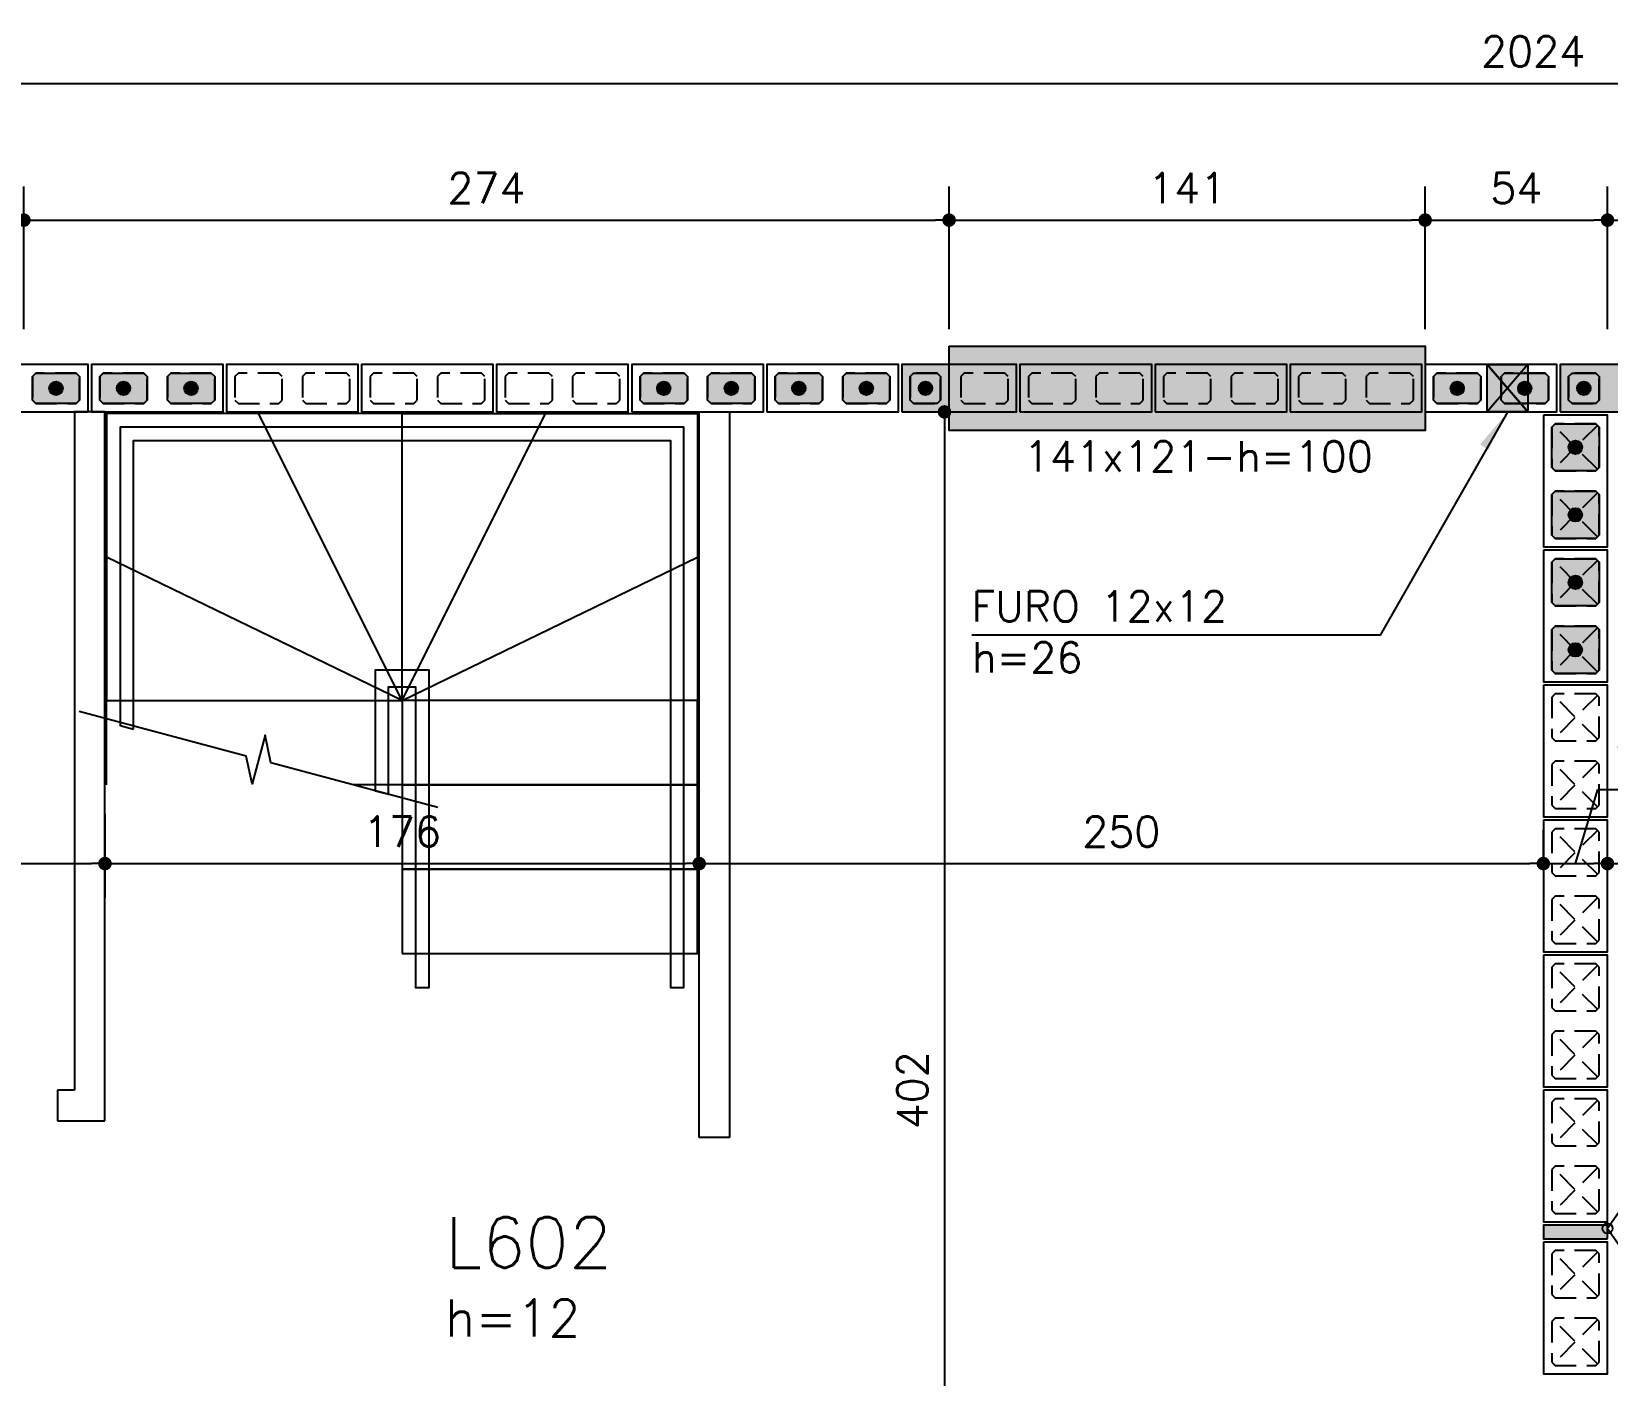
# Model space of a CAD drawing. Extents: x -14651 to 3496, y -4567 to 1191.
# Drawn here: x 1016.8 to 1483.5, y 685.9 to 1084.1 of the extents above; entities that cross this region are included whole.
import ezdxf
from ezdxf.enums import TextEntityAlignment as Align

# ---------------------------------------------------------------- set-up
doc = ezdxf.new("R2010")
doc.units = 0
doc.header["$LTSCALE"] = 25
doc.linetypes.add('DASHED2', pattern=[0.375, 0.25, -0.125])
for name, color, linetype in [('203', 1, 'DASHED2'), ('213', 252, 'Continuous'), ('241', 2, 'Continuous'), ('247', 50, 'Continuous'), ('248', 100, 'Continuous'), ('253', 251, 'Continuous'), ('ABERTURAS', 53, 'Continuous'), ('ac-furo', 170, 'Continuous'), ('ALVENARIA NÃO ESTRUTURAL', 242, 'Continuous'), ('Arranque', 14, 'Continuous'), ('COTA', 1, 'Continuous'), ('FERRO', 5, 'Continuous'), ('H2', 252, 'Continuous'), ('L-D', 2, 'Continuous'), ('L-N', 4, 'Continuous'), ('Linha_fina', 1, 'Continuous'), ('Pena_2', 2, 'Continuous'), ('T1', 2, 'Continuous'), ('TJANELA', 2, 'Continuous'), ('VIGA', 3, 'Continuous'), ('XREF-MC41-BAS-PLN-TIPO-14-FINAL-09$0$PAR_ALV_VED_ATOMO', 4, 'Continuous')]:
    doc.layers.add(name, color=color, linetype=linetype)
doc.styles.add('COTA', font='romans.shx')
doc.styles.get("Standard").update_dxf_attribs({"font": 'romans.shx'})
doc.styles.add('Texto1', font='romans.shx', dxfattribs={"height": 9})
doc.dimstyles.new('forma', dxfattribs={"dimscale": 5, "dimtxt": 1.8, "dimasz": 0.8, "dimexe": 2, "dimexo": 1, "dimgap": 1, "dimtad": 1, "dimdec": 1, "dimzin": 9, "dimtxsty": 'COTA', "dimblk1": 'DOT', "dimblk2": 'DOT', "dimsah": 1, "dimcen": 0, "dimdle": 1, "dimclrd": 256, "dimclre": 256, "dimclrt": 2, "dimadec": 0, "dimazin": 0, "dimtfac": 1, "dimtdec": 0, "dimtmove": 0, "dimatfit": 3, "dimfxl": 1, "dimtolj": 1, "dimtzin": 0, "dimarcsym": 0})

# ---------------------------------------------------------------- blocks, each defined once
blk = doc.blocks.new('P4015', base_point=(5842102.11612, -8124149.02973))
blk.add_lwpolyline([(5842082.61612, -8124156.02973), (5842121.61612, -8124156.02973), (5842121.61612, -8124142.02973), (5842082.61612, -8124142.02973), (5842082.61612, -8124156.02973)])
at = {"color": 1, "linetype": 'DASHED2'}
for points in [[(5842085.11612, -8124152.52973), (5842086.11612, -8124153.52973), (5842098.11612, -8124153.52973), (5842099.11612, -8124152.52973), (5842099.11612, -8124145.52973), (5842098.11612, -8124144.52973), (5842086.11612, -8124144.52973), (5842085.11612, -8124145.52973), (5842085.11612, -8124152.52973)], [(5842105.11612, -8124152.52973), (5842106.11612, -8124153.52973), (5842118.11612, -8124153.52973), (5842119.11612, -8124152.52973), (5842119.11612, -8124145.52973), (5842118.11612, -8124144.52973), (5842106.11612, -8124144.52973), (5842105.11612, -8124145.52973), (5842105.11612, -8124152.52973)]]:
    blk.add_lwpolyline(points, dxfattribs=at)
blk = doc.blocks.new('P3515')
at = {"layer": '248'}
h = blk.add_hatch(color=100, dxfattribs=at)
h.paths.add_polyline_path([(17, 7), (-17, 7), (-17, -7), (17, -7)])
h.paths.add_polyline_path([(-5.5, -3.5), (-6.5, -4.5), (-13.5, -4.5), (-14.5, -3.5), (-14.5, 3.5), (-13.5, 4.5), (-6.5, 4.5), (-5.5, 3.5)], flags=16)
h.paths.add_polyline_path([(0.5, 3.5), (1.5, 4.5), (13.5, 4.5), (14.5, 3.5), (14.5, -3.5), (13.5, -4.5), (1.5, -4.5), (0.5, -3.5)], flags=16)
blk.add_lwpolyline([(-17, -7), (17, -7), (17, 7), (-17, 7), (-17, -7)])
at = {"color": 1, "linetype": 'DASHED2'}
for points in [[(-14.5, -3.5), (-13.5, -4.5), (-6.5, -4.5), (-5.5, -3.5), (-5.5, 3.5), (-6.5, 4.5), (-13.5, 4.5), (-14.5, 3.5), (-14.5, -3.5)], [(0.5, -3.5), (1.5, -4.5), (13.5, -4.5), (14.5, -3.5), (14.5, 3.5), (13.5, 4.5), (1.5, 4.5), (0.5, 3.5), (0.5, -3.5)]]:
    blk.add_lwpolyline(points, dxfattribs=at)
blk = doc.blocks.new('P4020')
blk.add_lwpolyline([(-19.5, -9.5), (19.5, -9.5), (19.5, 9.5), (-19.5, 9.5), (-19.5, -9.5)])
at = {"color": 1, "linetype": 'DASHED2'}
for points in [[(-17, -6), (-16, -7), (-4, -7), (-3, -6), (-3, 6), (-4, 7), (-16, 7), (-17, 6), (-17, -6)], [(3, -6), (4, -7), (16, -7), (17, -6), (17, 6), (16, 7), (4, 7), (3, 6), (3, -6)]]:
    blk.add_lwpolyline(points, dxfattribs=at)
at = {"layer": '203', "color": 253}
for p, q in [((-16.5, 6.5), (-3.5, -6.5)), ((-3.5, 6.5), (-16.5, -6.5)), ((16.5, 6.5), (3.5, -6.5)), ((3.5, 6.5), (16.5, -6.5))]:
    blk.add_line(p, q, dxfattribs=at)
blk = doc.blocks.new('P0520')
at = {"layer": '253'}
blk.add_hatch(color=129, dxfattribs=at).paths.add_polyline_path([(2, 9.5), (-2, 9.5), (-2, -9.5), (2, -9.5)])
blk.add_lwpolyline([(2, 9.5), (-2, 9.5), (-2, -9.5), (2, -9.5), (2, 9.5)])
blk = doc.blocks.new('GR-0909')
at = {"layer": '213'}
h = blk.add_hatch(color=256, dxfattribs=at)
h.paths.add_polyline_path([(3.5, -4.5), (4.5, -3.5), (4.500001, 3.5), (3.500001, 4.5), (-3.499999, 4.5), (-4.499999, 3.5), (-4.5, -3.5), (-3.5, -4.5)])
h.paths.add_polyline_path([(-2, 0, -1), (2, 0, -1)], flags=16)
at = {"layer": 'Arranque'}
blk.add_hatch(color=256, dxfattribs=at).paths.add_polyline_path([(2, 0, 1), (-2, 0, 1)])
at = {"layer": '213'}
blk.add_lwpolyline([(3.500001, 4.5), (4.500001, 3.5), (4.5, -3.5), (3.5, -4.5), (-3.5, -4.5), (-4.5, -3.5), (-4.499999, 3.5), (-3.499999, 4.5), (3.500001, 4.5)], dxfattribs=at)
at = {"layer": 'FERRO', "linetype": 'Continuous'}
blk.add_circle((0, 0), 2, dxfattribs=at)
blk = doc.blocks.new('GR-1409')
at = {"layer": '213'}
h = blk.add_hatch(color=256, dxfattribs=at)
h.paths.add_polyline_path([(-6, 4.5), (-7, 3.5), (-7, -3.5), (-6, -4.5), (6, -4.5), (7, -3.5), (7, 3.5), (6, 4.5)])
h.paths.add_polyline_path([(-2, 0, 1), (2, 0, 1)], flags=16)
at = {"layer": 'Arranque'}
blk.add_hatch(color=256, dxfattribs=at).paths.add_polyline_path([(-2, 0, 1), (2, 0, 1)])
at = {"layer": '213'}
blk.add_lwpolyline([(-7, 3.5), (-6, 4.5), (6, 4.5), (7, 3.5), (7, -3.5), (6, -4.5), (-6, -4.5), (-7, -3.5), (-7, 3.5)], dxfattribs=at)
at = {"layer": 'FERRO', "linetype": 'Continuous'}
blk.add_circle((0, 0), 2, dxfattribs=at)
blk = doc.blocks.new('GR-1414')
at = {"layer": '213'}
h = blk.add_hatch(color=256, dxfattribs=at)
h.paths.add_polyline_path([(6, -7), (7, -6), (7, 6), (6, 7), (-6, 7), (-7, 6), (-7, -6), (-6, -7)])
h.paths.add_polyline_path([(2, 0, 1), (-2, 0, 1)], flags=16)
at = {"layer": 'Arranque'}
blk.add_hatch(color=256, dxfattribs=at).paths.add_polyline_path([(2, 0, 1), (-2, 0, 1)])
at = {"layer": '213'}
for p, q in [((-7, 6), (-6, 7)), ((-7, -6), (-7, 6)), ((-6, 7), (6, 7)), ((6, 7), (7, 6)), ((7, 6), (7, -6)), ((-6, -7), (-7, -6)), ((6, -7), (-6, -7)), ((7, -6), (6, -7))]:
    blk.add_line(p, q, dxfattribs=at)
at = {"layer": 'FERRO', "linetype": 'Continuous'}
blk.add_circle((0, 0), 2, dxfattribs=at)
blk = doc.blocks.new('*U94')
blk.add_lwpolyline([(-1.1, 0), (-0.075, 0), (0, -0.15), (0, 0.15), (0.075, 0), (1.1, 0)])
blk = doc.blocks.new('A$C8e916747')
at = {"layer": 'ALVENARIA NÃO ESTRUTURAL'}
for p, q in [((1203.31, -218.15), (1194.31, -218.15)), ((1194.31, -218.15), (1194.31, -419.15)), ((1203.31, -428.15), (1203.31, -218.15)), ((1379.31, -433.15), (1379.31, -218.15)), ((1379.31, -218.15), (1388.31, -218.15)), ((1388.31, -218.15), (1388.31, -433.15)), ((1194.31, -419.15), (1189.31, -419.15)), ((1189.31, -419.15), (1189.31, -428.15)), ((1189.31, -428.15), (1189.31, -428.15)), ((1189.31, -428.15), (1189.31, -428.15)), ((1189.31, -428.15), (1203.31, -428.15)), ((1379.31, -433.15), (1379.31, -433.15)), ((1379.31, -433.15), (1379.31, -433.15)), ((1379.31, -433.15), (1379.31, -433.15)), ((1388.31, -433.15), (1379.31, -433.15)), ((1379.31, -433.15), (1379.31, -433.15))]:
    blk.add_line(p, q, dxfattribs=at)
for points in [[(1211.81, -312.17), (1211.81, -226.65), (1370.81, -226.65), (1370.81, -388.65), (1374.81, -388.65), (1374.81, -222.65), (1207.81, -222.65), (1207.81, -311.1)], [(1287.31, -331.46), (1287.31, -299.65), (1291.31, -299.65), (1295.31, -299.65), (1295.31, -388.65), (1299.31, -388.65), (1299.31, -294.65), (1291.31, -294.65), (1283.31, -294.65), (1283.31, -330.39)]]:
    blk.add_lwpolyline(points, close=True, dxfattribs=at)
at = {"layer": 'Pena_2'}
for points in [[(1203.81, -303.65), (1291.31, -303.65), (1291.31, -218.65), (1203.81, -218.65)], [(1378.81, -303.65), (1291.31, -303.65), (1291.31, -218.65), (1378.81, -218.65)], [(1291.31, -328.65), (1378.81, -328.65), (1378.81, -303.65), (1291.31, -303.65)], [(1291.31, -353.65), (1378.81, -353.65), (1378.81, -328.65), (1291.31, -328.65)], [(1291.31, -378.65), (1378.81, -378.65), (1378.81, -353.65), (1291.31, -353.65)]]:
    blk.add_lwpolyline(points, close=True, dxfattribs=at)
for points in [[(1291.31, -303.65), (1248.81, -218.65)], [(1291.31, -303.65), (1333.81, -218.65)], [(1291.31, -303.65), (1203.81, -261.15)], [(1291.31, -303.65), (1378.81, -261.15)], [(1203.81, -328.65), (1203.81, -303.65), (1291.31, -303.65), (1291.31, -328.65), (1276.8, -328.65)]]:
    blk.add_lwpolyline(points, dxfattribs=at)
at = {"layer": 'XREF-MC41-BAS-PLN-TIPO-14-FINAL-09$0$PAR_ALV_VED_ATOMO'}
blk.add_line((1203.31, -428.15), (1203.31, -428.15), dxfattribs=at)
blk.add_line((1203.31, -428.15), (1203.31, -428.15), dxfattribs=at)
at = {"layer": 'Pena_2', "xscale": 49.99999999999999, "yscale": 49.99999999999999, "zscale": 49.99999999999999, "rotation": 165}
blk.add_blockref('*U94', (1248.81, -321.15), dxfattribs=at)
blk = doc.blocks.new('_Dot')
at = {"color": 0, "linetype": 'ByBlock', "lineweight": -2}
blk.add_line((-0.5, 0), (-1, 0), dxfattribs=at)
at = {"color": 0, "linetype": 'ByBlock', "const_width": 0.5}
blk.add_lwpolyline([(-0.25, 0, 1), (0.25, 0, 1)], format="xyb", close=True, dxfattribs=at)
blk = doc.blocks.new('*D100')
at = {"layer": 'COTA', "lineweight": -2, "transparency": 16777216}
for p, q in [((1014.52, 995.9), (1014.52, 1038.22)), ((1288.52, 995.9), (1288.52, 1038.22)), ((1018.52, 1028.22), (1284.52, 1028.22))]:
    blk.add_line(p, q, dxfattribs=at)
at = {"layer": 'Defpoints', "color": 0, "transparency": 16777216}
for p in [(1288.52, 1028.22), (1014.52, 990.9), (1288.52, 990.9)]:
    blk.add_point(p, dxfattribs=at)
at = {"layer": 'COTA', "lineweight": -2, "transparency": 16777216, "xscale": 4, "yscale": 4, "zscale": 4, "rotation": 180}
blk.add_blockref('_Dot', (1014.52, 1028.22), dxfattribs=at)
at = {"layer": 'COTA', "lineweight": -2, "transparency": 16777216, "xscale": 4, "yscale": 4, "zscale": 4}
blk.add_blockref('_Dot', (1288.52, 1028.22), dxfattribs=at)
at = {"layer": 'COTA', "color": 2, "transparency": 16777216, "insert": (1151.52, 1037.72), "char_height": 9, "attachment_point": 5, "style": 'COTA'}
blk.add_mtext('\\A1;274 ', dxfattribs=at)
blk = doc.blocks.new('*D101')
at = {"layer": 'COTA', "lineweight": -2, "transparency": 16777216}
for p, q in [((1288.52, 995.9), (1288.52, 1038.22)), ((1429.52, 995.9), (1429.52, 1038.22)), ((1292.52, 1028.22), (1425.52, 1028.22))]:
    blk.add_line(p, q, dxfattribs=at)
at = {"layer": 'Defpoints', "color": 0, "transparency": 16777216}
for p in [(1429.52, 1028.22), (1288.52, 990.9), (1429.52, 990.9)]:
    blk.add_point(p, dxfattribs=at)
at = {"layer": 'COTA', "lineweight": -2, "transparency": 16777216, "xscale": 4, "yscale": 4, "zscale": 4, "rotation": 180}
blk.add_blockref('_Dot', (1288.52, 1028.22), dxfattribs=at)
at = {"layer": 'COTA', "lineweight": -2, "transparency": 16777216, "xscale": 4, "yscale": 4, "zscale": 4}
blk.add_blockref('_Dot', (1429.52, 1028.22), dxfattribs=at)
at = {"layer": 'COTA', "color": 2, "transparency": 16777216, "insert": (1359.02, 1037.72), "char_height": 9, "attachment_point": 5, "style": 'COTA'}
blk.add_mtext('\\A1;141 ', dxfattribs=at)
blk = doc.blocks.new('*D102')
at = {"layer": 'COTA', "lineweight": -2, "transparency": 16777216}
for p, q in [((1429.52, 995.9), (1429.52, 1038.22)), ((1483.52, 995.9), (1483.52, 1038.22)), ((1433.52, 1028.22), (1479.52, 1028.22))]:
    blk.add_line(p, q, dxfattribs=at)
at = {"layer": 'Defpoints', "color": 0, "transparency": 16777216}
for p in [(1483.52, 1028.22), (1429.52, 990.9), (1483.52, 990.9)]:
    blk.add_point(p, dxfattribs=at)
at = {"layer": 'COTA', "lineweight": -2, "transparency": 16777216, "xscale": 4, "yscale": 4, "zscale": 4, "rotation": 180}
blk.add_blockref('_Dot', (1429.52, 1028.22), dxfattribs=at)
at = {"layer": 'COTA', "lineweight": -2, "transparency": 16777216, "xscale": 4, "yscale": 4, "zscale": 4}
blk.add_blockref('_Dot', (1483.52, 1028.22), dxfattribs=at)
at = {"layer": 'COTA', "color": 2, "transparency": 16777216, "insert": (1456.52, 1037.72), "char_height": 9, "attachment_point": 5, "style": 'COTA'}
blk.add_mtext('\\A1;54 ', dxfattribs=at)
blk = doc.blocks.new('*D103')
at = {"layer": 'COTA', "lineweight": -2, "transparency": 16777216}
for p, q in [((1483.52, 995.9), (1483.52, 1038.22)), ((1624.52, 995.9), (1624.52, 1038.22)), ((1487.52, 1028.22), (1620.52, 1028.22))]:
    blk.add_line(p, q, dxfattribs=at)
at = {"layer": 'Defpoints', "color": 0, "transparency": 16777216}
for p in [(1624.52, 1028.22), (1483.52, 990.9), (1624.52, 990.9)]:
    blk.add_point(p, dxfattribs=at)
at = {"layer": 'COTA', "lineweight": -2, "transparency": 16777216, "xscale": 4, "yscale": 4, "zscale": 4, "rotation": 180}
blk.add_blockref('_Dot', (1483.52, 1028.22), dxfattribs=at)
at = {"layer": 'COTA', "lineweight": -2, "transparency": 16777216, "xscale": 4, "yscale": 4, "zscale": 4}
blk.add_blockref('_Dot', (1624.52, 1028.22), dxfattribs=at)
at = {"layer": 'COTA', "color": 2, "transparency": 16777216, "insert": (1554.02, 1037.72), "char_height": 9, "attachment_point": 5, "style": 'COTA'}
blk.add_mtext('\\A1;141 ', dxfattribs=at)
blk = doc.blocks.new('*D112')
at = {"layer": 'COTA', "lineweight": -2, "transparency": 16777216}
for p, q in [((449.52, 990.4), (449.52, 1078.69)), ((2473.52, 990.4), (2473.52, 1078.69)), ((453.52, 1068.69), (2469.52, 1068.69))]:
    blk.add_line(p, q, dxfattribs=at)
at = {"layer": 'Defpoints', "color": 0, "transparency": 16777216}
for p in [(2473.52, 1068.69), (449.52, 985.4), (2473.52, 985.4)]:
    blk.add_point(p, dxfattribs=at)
at = {"layer": 'COTA', "lineweight": -2, "transparency": 16777216, "xscale": 4, "yscale": 4, "zscale": 4, "rotation": 180}
blk.add_blockref('_Dot', (449.52, 1068.69), dxfattribs=at)
at = {"layer": 'COTA', "lineweight": -2, "transparency": 16777216, "xscale": 4, "yscale": 4, "zscale": 4}
blk.add_blockref('_Dot', (2473.52, 1068.69), dxfattribs=at)
at = {"layer": 'COTA', "color": 2, "transparency": 16777216, "insert": (1461.52, 1078.19), "char_height": 9, "attachment_point": 5, "style": 'COTA'}
blk.add_mtext('\\A1;2024 ', dxfattribs=at)
blk = doc.blocks.new('furo 12 x12')
at = {"layer": 'H2'}
for points in [[(-1405.39, -3672.05), (-1399.38, -3665.04), (-1411.38, -3665.04)], [(-1411.38, -3679.04), (-1405.39, -3672.05), (-1411.38, -3665.04)], [(-1399.38, -3679.08), (-1399.38, -3665.04), (-1405.39, -3672.05)], [(-1405.39, -3672.05), (-1411.38, -3679.04), (-1411.38, -3679.08), (-1399.38, -3679.08)]]:
    blk.add_hatch(color=256, dxfattribs=at).paths.add_polyline_path(points)
at = {"layer": 'Pena_2', "ltscale": 0.5}
blk.add_lwpolyline([(-1411.38, -3665.04), (-1399.38, -3665.04), (-1399.38, -3679.08), (-1411.38, -3679.08)], close=True, dxfattribs=at)
at = {"layer": 'VIGA', "ltscale": 0.5}
for p, q in [((-1399.38, -3665.04), (-1411.38, -3679.04)), ((-1399.38, -3679.08), (-1411.38, -3665.04))]:
    blk.add_line(p, q, dxfattribs=at)
blk = doc.blocks.new('ss')
at = {"layer": 'Linha_fina'}
blk.add_solid([(0, 0), (-2.501, -0.287), (-2.499, 0.296)], dxfattribs=at)
blk = doc.blocks.new('*D303')
at = {"layer": 'COTA', "lineweight": -2, "transparency": 16777216}
for p, q in [((1038.52, 852.17), (1038.52, 827.57)), ((891.52, 821.4), (891.52, 847.57)), ((895.52, 837.57), (1034.52, 837.57))]:
    blk.add_line(p, q, dxfattribs=at)
at = {"layer": 'Defpoints', "color": 0, "transparency": 16777216}
for p in [(1038.52, 857.17), (1038.52, 837.57), (891.52, 816.4)]:
    blk.add_point(p, dxfattribs=at)
at = {"layer": 'COTA', "lineweight": -2, "transparency": 16777216, "xscale": 4, "yscale": 4, "zscale": 4, "rotation": 180}
blk.add_blockref('_Dot', (891.52, 837.57), dxfattribs=at)
at = {"layer": 'COTA', "lineweight": -2, "transparency": 16777216, "xscale": 4, "yscale": 4, "zscale": 4}
blk.add_blockref('_Dot', (1038.52, 837.57), dxfattribs=at)
at = {"layer": 'COTA', "color": 2, "transparency": 16777216, "insert": (965.02, 847.07), "char_height": 9, "attachment_point": 5, "style": 'COTA'}
blk.add_mtext('\\A1;147 ', dxfattribs=at)
blk = doc.blocks.new('*D304')
at = {"layer": 'COTA', "lineweight": -2, "transparency": 16777216}
for p, q in [((1038.52, 852.17), (1038.52, 827.57)), ((1214.52, 841.08), (1214.52, 847.57)), ((1042.52, 837.57), (1210.52, 837.57))]:
    blk.add_line(p, q, dxfattribs=at)
at = {"layer": 'Defpoints', "color": 0, "transparency": 16777216}
for p in [(1038.52, 857.17), (1214.52, 837.57), (1214.52, 836.08)]:
    blk.add_point(p, dxfattribs=at)
at = {"layer": 'COTA', "lineweight": -2, "transparency": 16777216, "xscale": 4, "yscale": 4, "zscale": 4, "rotation": 180}
blk.add_blockref('_Dot', (1038.52, 837.57), dxfattribs=at)
at = {"layer": 'COTA', "lineweight": -2, "transparency": 16777216, "xscale": 4, "yscale": 4, "zscale": 4}
blk.add_blockref('_Dot', (1214.52, 837.57), dxfattribs=at)
at = {"layer": 'COTA', "color": 2, "transparency": 16777216, "insert": (1126.52, 847.07), "char_height": 9, "attachment_point": 5, "style": 'COTA'}
blk.add_mtext('\\A1;176 ', dxfattribs=at)
blk = doc.blocks.new('*D203')
at = {"layer": 'COTA', "lineweight": -2, "transparency": 16777216}
for p, q in [((1214.52, 841.08), (1214.52, 847.57)), ((1464.52, 835.9), (1464.52, 847.57)), ((1218.52, 837.57), (1460.52, 837.57))]:
    blk.add_line(p, q, dxfattribs=at)
at = {"layer": 'Defpoints', "color": 0, "transparency": 16777216}
for p in [(1214.52, 836.08), (1464.52, 837.57), (1464.52, 830.9)]:
    blk.add_point(p, dxfattribs=at)
at = {"layer": 'COTA', "lineweight": -2, "transparency": 16777216, "xscale": 4, "yscale": 4, "zscale": 4, "rotation": 180}
blk.add_blockref('_Dot', (1214.52, 837.57), dxfattribs=at)
at = {"layer": 'COTA', "lineweight": -2, "transparency": 16777216, "xscale": 4, "yscale": 4, "zscale": 4}
blk.add_blockref('_Dot', (1464.52, 837.57), dxfattribs=at)
at = {"layer": 'COTA', "color": 2, "transparency": 16777216, "insert": (1339.52, 847.07), "char_height": 9, "attachment_point": 5, "style": 'COTA'}
blk.add_mtext('\\A1;250 ', dxfattribs=at)
blk = doc.blocks.new('*D204')
at = {"layer": 'COTA', "lineweight": -2, "transparency": 16777216}
for p, q in [((1474.02, 837.57), (1480.62, 859.57)), ((1480.62, 859.57), (1503.47, 859.57)), ((1464.52, 835.9), (1464.52, 847.57)), ((1483.52, 835.9), (1483.52, 847.57)), ((1468.52, 837.57), (1479.52, 837.57))]:
    blk.add_line(p, q, dxfattribs=at)
at = {"layer": 'Defpoints', "color": 0, "transparency": 16777216}
for p in [(1483.52, 837.57), (1464.52, 830.9), (1483.52, 830.9)]:
    blk.add_point(p, dxfattribs=at)
at = {"layer": 'COTA', "lineweight": -2, "transparency": 16777216, "xscale": 4, "yscale": 4, "zscale": 4, "rotation": 180}
blk.add_blockref('_Dot', (1464.52, 837.57), dxfattribs=at)
at = {"layer": 'COTA', "lineweight": -2, "transparency": 16777216, "xscale": 4, "yscale": 4, "zscale": 4}
blk.add_blockref('_Dot', (1483.52, 837.57), dxfattribs=at)
at = {"layer": 'COTA', "color": 2, "transparency": 16777216, "insert": (1492.05, 869.07), "char_height": 9, "attachment_point": 5, "style": 'COTA'}
blk.add_mtext('\\A1;19 ', dxfattribs=at)
blk = doc.blocks.new('*D205')
at = {"layer": 'COTA', "lineweight": -2, "transparency": 16777216}
for p, q in [((1483.52, 835.9), (1483.52, 847.57)), ((1501.52, 821.4), (1501.52, 847.57)), ((1487.52, 837.57), (1497.52, 837.57))]:
    blk.add_line(p, q, dxfattribs=at)
at = {"layer": 'Defpoints', "color": 0, "transparency": 16777216}
for p in [(1501.52, 837.57), (1483.52, 830.9), (1501.52, 816.4)]:
    blk.add_point(p, dxfattribs=at)
at = {"layer": 'COTA', "lineweight": -2, "transparency": 16777216, "xscale": 4, "yscale": 4, "zscale": 4, "rotation": 180}
blk.add_blockref('_Dot', (1483.52, 837.57), dxfattribs=at)
at = {"layer": 'COTA', "lineweight": -2, "transparency": 16777216, "xscale": 4, "yscale": 4, "zscale": 4}
blk.add_blockref('_Dot', (1501.52, 837.57), dxfattribs=at)
at = {"layer": 'COTA', "color": 2, "transparency": 16777216, "insert": (1492.52, 847.07), "char_height": 9, "attachment_point": 5, "style": 'COTA'}
blk.add_mtext('\\A1;18 ', dxfattribs=at)
blk = doc.blocks.new('*D222')
at = {"layer": 'COTA', "lineweight": -2, "transparency": 16777216}
for p, q in [((1278.52, 971.4), (1297.16, 971.4)), ((1287.16, 967.4), (1287.16, 573.4)), ((1373.52, 569.4), (1277.16, 569.4))]:
    blk.add_line(p, q, dxfattribs=at)
at = {"layer": 'Defpoints', "color": 0, "transparency": 16777216}
for p in [(1273.52, 971.4), (1287.16, 569.4), (1378.52, 569.4)]:
    blk.add_point(p, dxfattribs=at)
at = {"layer": 'COTA', "lineweight": -2, "transparency": 16777216, "xscale": 4, "yscale": 4, "zscale": 4}
for p, rotation in [((1287.16, 971.4), 90), ((1287.16, 569.4), 270)]:
    blk.add_blockref('_Dot', p, dxfattribs=dict(at, rotation=rotation))
at = {"layer": 'COTA', "color": 2, "transparency": 16777216, "insert": (1277.66, 770.4), "char_height": 9, "attachment_point": 5, "rotation": 90, "style": 'COTA'}
blk.add_mtext('\\A1;402 ', dxfattribs=at)
blk = doc.blocks.new('_IDNPAR_2')
at = {"color": 3}
blk.add_lwpolyline([(1, -0.7), (0, 0), (-1, -0.7)], close=True, dxfattribs=at)
blk.add_circle((0, 0), 0.05, dxfattribs=at)
at = {"layer": '247', "color": 2, "style": 'COTA', "flags": 8}
blk.add_attdef('ID', text='', height=0.24, dxfattribs=at).set_placement((0, -0.438), align=Align.MIDDLE_CENTER)

msp = doc.modelspace()

# ---------------------------------------------------------------- hatches: boundary and pattern name
at = {"layer": 'ABERTURAS', "transparency": 33554457}
msp.add_hatch(color=256, dxfattribs=at).paths.add_polyline_path([(1288.52, 990.9), (1429.52, 990.9), (1429.52, 965.9), (1288.52, 965.9)])

# ---------------------------------------------------------------- linework, layer by layer
at = {"layer": 'ABERTURAS'}
msp.add_lwpolyline([(1288.52, 990.9), (1429.52, 990.9), (1429.52, 965.9), (1288.52, 965.9)], close=True, dxfattribs=at)
at = {"layer": 'ac-furo'}
for p, q in [((1459.92, 985.4), (1447.92, 971.4)), ((1447.92, 985.4), (1459.92, 971.4))]:
    msp.add_line(p, q, dxfattribs=at)
msp.add_lwpolyline([(1447.92, 985.4), (1459.92, 985.4), (1459.92, 971.4), (1447.92, 971.4)], close=True, dxfattribs=at)
at = {"layer": 'Linha_fina'}
for q in [(1453.96, 971.33), (1295.23, 905.23)]:
    msp.add_line((1416.29, 905.23), q, dxfattribs=at)

# ---------------------------------------------------------------- block references
for name, p in [('GR-1409', (1024.02, 978.4)), ('GR-1409', (1044.02, 978.4)), ('GR-1409', (1064.02, 978.4)), ('GR-1409', (1204.02, 978.4)), ('GR-1409', (1224.02, 978.4)), ('GR-1409', (1244.02, 978.4)), ('GR-1409', (1264.02, 978.4)), ('GR-0909', (1281.52, 978.4)), ('GR-1409', (1439.02, 978.4)), ('GR-1409', (1459.02, 978.4)), ('GR-0909', (1476.52, 978.4)), ('GR-1414', (1474.02, 960.9)), ('GR-1414', (1474.02, 940.9)), ('GR-1414', (1474.02, 920.9)), ('GR-1414', (1474.02, 900.9))]:
    msp.add_blockref(name, p)
at = {"layer": '241'}
for name, p in [('P4015', (1014.02, 978.4)), ('P4015', (1054.02, 978.4)), ('P4015', (1094.02, 978.4)), ('P4015', (1134.02, 978.4)), ('P4015', (1174.02, 978.4)), ('P4015', (1214.02, 978.4)), ('P4015', (1254.02, 978.4)), ('P3515', (1291.52, 978.4)), ('P4015', (1329.02, 978.4)), ('P4015', (1369.02, 978.4)), ('P4015', (1409.02, 978.4)), ('P4015', (1449.02, 978.4)), ('P3515', (1486.52, 978.4))]:
    msp.add_blockref(name, p, dxfattribs=at)
for name, p, rotation in [('P4020', (1474.02, 950.9), 270), ('P4020', (1474.02, 910.9), 270), ('P4020', (1474.02, 870.9), 270), ('P4020', (1474.02, 830.9), 270), ('P4020', (1474.02, 790.9), 270), ('P4020', (1474.02, 750.9), 270), ('P0520', (1474.02, 728.4), 269.9999987685874), ('P4020', (1474.02, 705.9), 270)]:
    msp.add_blockref(name, p, dxfattribs=dict(at, rotation=rotation))
at = {"layer": '247', "linetype": 'Continuous', "xscale": 30, "yscale": 30, "zscale": 30, "rotation": 90}
msp.add_blockref('_IDNPAR_2', (1483.52, 729.49), dxfattribs=at).add_auto_attribs({'ID': 'Par35'})
at = {"layer": 'ALVENARIA NÃO ESTRUTURAL'}
msp.add_blockref('A$C8e916747', (-164.8, 1189.55), dxfattribs=at)
at = {"layer": 'COTA'}
msp.add_blockref('furo 12 x12', (2859.31, 4650.45), dxfattribs=at)
at = {"layer": 'COTA', "xscale": 4.999999999999998, "yscale": 4.999999999999998, "zscale": 4.999999999999998, "rotation": 56.34409747447633}
msp.add_blockref('ss', (1453.96, 971.33), dxfattribs=at)

# ---------------------------------------------------------------- texts
at = {"layer": 'L-D'}
msp.add_text('h=12', height=11, dxfattribs=at).set_placement((1139.26, 697.44))
at = {"layer": 'L-N'}
msp.add_text('L602', height=15, dxfattribs=at).set_placement((1139.26, 717.84))
at = {"layer": 'T1', "style": 'Texto1'}
for s, p in [('FURO 12x12', (1295.23, 909.27)), ('h=26', (1295.25, 894.15))]:
    msp.add_text(s, height=9, dxfattribs=at).set_placement(p)
at = {"layer": 'TJANELA', "style": 'Texto1'}
msp.add_text('141x121-h=100', height=9, dxfattribs=at).set_placement((1362.35, 953.71), align=Align.CENTER)

# ---------------------------------------------------------------- dimensions: what is measured, and where the dimension line sits
at = {"layer": 'COTA'}
for base, p1, p2, picture, middle in [((2473.52, 1068.69), (449.52, 985.4), (2473.52, 985.4), '*D112', (1461.52, 1078.19)), ((1288.52, 1028.22), (1014.52, 990.9), (1288.52, 990.9), '*D100', (1151.52, 1037.72)), ((1429.52, 1028.22), (1288.52, 990.9), (1429.52, 990.9), '*D101', (1359.02, 1037.72)), ((1483.52, 1028.22), (1429.52, 990.9), (1483.52, 990.9), '*D102', (1456.52, 1037.72)), ((1624.52, 1028.22), (1483.52, 990.9), (1624.52, 990.9), '*D103', (1554.02, 1037.72)), ((1483.52, 837.57), (1464.52, 830.9), (1483.52, 830.9), '*D204', (1485.62, 869.07)), ((1038.52, 837.57), (891.52, 816.4), (1038.52, 857.17), '*D303', (965.02, 847.07)), ((1214.52, 837.57), (1038.52, 857.17), (1214.52, 836.08), '*D304', (1126.52, 847.07)), ((1464.52, 837.57), (1214.52, 836.08), (1464.52, 830.9), '*D203', (1339.52, 847.07))]:
    dim = msp.add_linear_dim(base=base, p1=p1, p2=p2, dimstyle='forma', override={"dimpost": ' ', "dimtmove": 1}, dxfattribs=at)
    dim.commit()
    dim.dimension.update_dxf_attribs({"geometry": picture, "text_midpoint": middle})
dim = msp.add_linear_dim(base=(1287.16, 569.4), p1=(1273.52, 971.4), p2=(1378.52, 569.4), angle=90, dimstyle='forma', override={"dimpost": ' '}, dxfattribs=at)
dim.commit()
dim.dimension.update_dxf_attribs({"geometry": '*D222', "text_midpoint": (1277.66, 770.4)})
dim = msp.add_linear_dim(base=(1501.52, 837.57), p1=(1483.52, 830.9), p2=(1501.52, 816.4), dimstyle='forma', override={"dimpost": ' ', "dimtmove": 1}, dxfattribs=at)
dim.commit()
dim.dimension.update_dxf_attribs({"geometry": '*D205', "text_midpoint": (1492.52, 837.57), "dimtype": 128})

doc.saveas('drawing.dxf')
